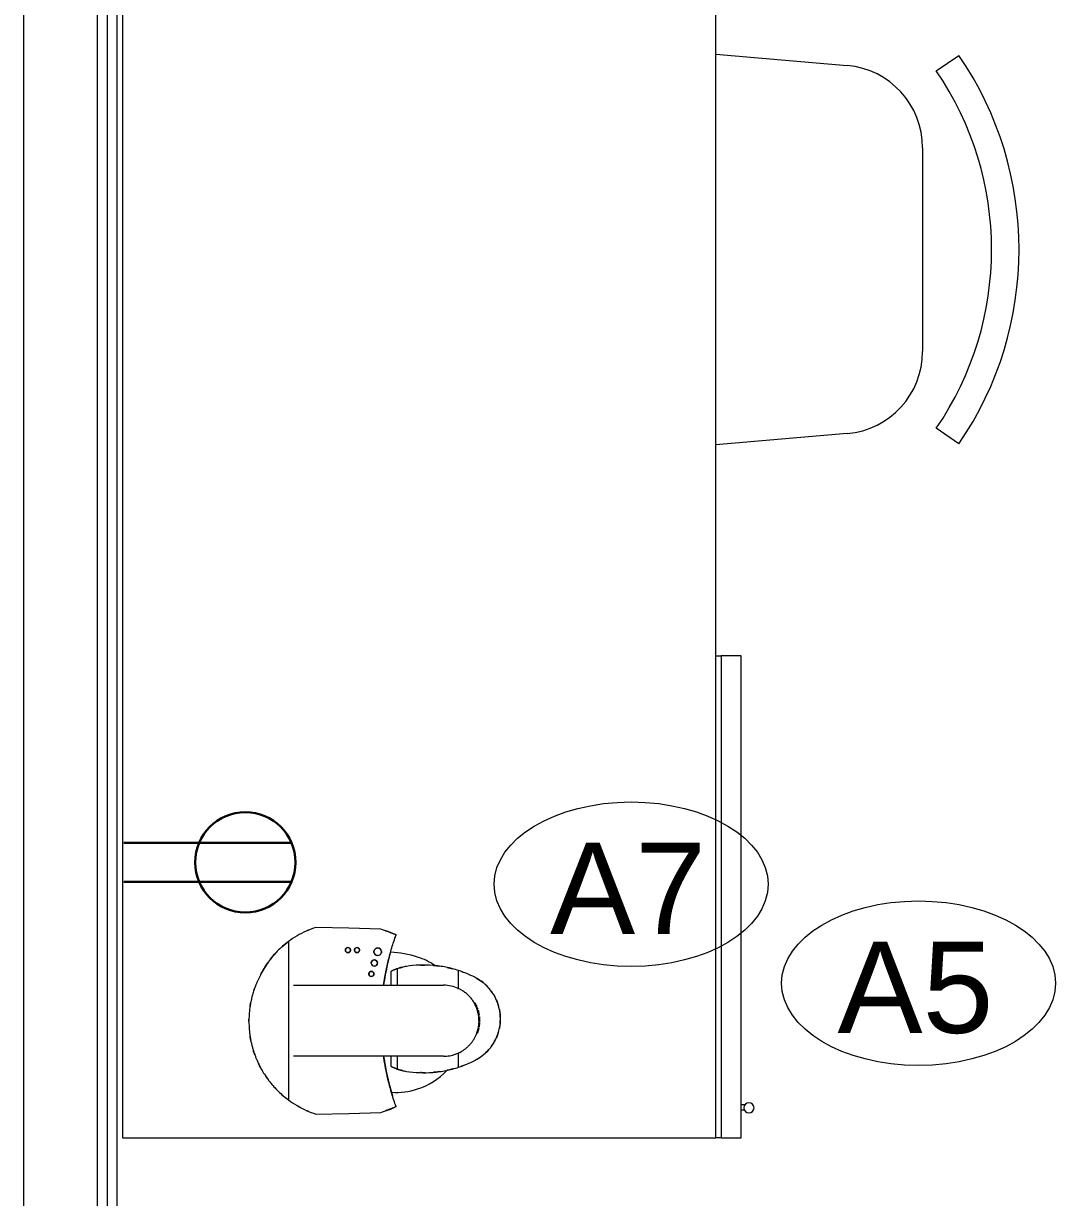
# Model space of a CAD drawing. Header units: inches. Extents: x -1176 to 1482, y -2527 to 978.
# Drawn here: x 894.3 to 945.2, y 177.4 to 235.2 of the extents above; entities that cross this region are included whole.
import ezdxf

# ---------------------------------------------------------------- set-up
doc = ezdxf.new("R2010")
doc.units = ezdxf.units.IN
doc.header["$MEASUREMENT"] = 0
for name, color, linetype, lineweight in [('A-ANNO-NOTE', 131, 'Continuous', 40), ('A-WALL', 113, 'Continuous', 18), ('I-FURN', 30, 'Continuous', 9), ('I-WALL', 2, 'Continuous', 18), ('Q-CASE', 31, 'Continuous', 9), ('Q-SPCQ', 91, 'Continuous', 9), ('Q-SPCQ-IDEN', 132, 'Continuous', 9)]:
    doc.layers.add(name, color=color, linetype=linetype, lineweight=lineweight)
doc.styles.add('Arial', font='arial.ttf', dxfattribs={"height": 4.5})

# ---------------------------------------------------------------- blocks, each defined once
blk = doc.blocks.new('Desk63 - Desk-7130701-3rd Floor Power _ Signal')
at = {"layer": 'Q-CASE'}
for p, q in [((-472.981, 477.743), (-561.751, 477.743)), ((-472.981, 448.501), (-472.981, 477.743)), ((-561.751, 448.501), (-472.981, 448.501))]:
    blk.add_line(p, q, dxfattribs=at)
blk = doc.blocks.new('A-UC Refrigerator - A-UC Refrigerator-4741106-3rd Floor Power _ Signal')
at = {"layer": 'Q-SPCQ'}
for p, q in [((-11.875, -16.75), (-11.875, -16.5)), ((11.875, -16.75), (-11.875, -16.75)), ((-11.875, -16.75), (-11.875, -17.75)), ((11.875, -16.75), (-11.875, -16.75)), ((11.875, -16.5), (11.875, -16.75)), ((11.875, -17.75), (11.875, -16.75)), ((-11.875, -17.75), (11.875, -17.75)), ((-10.5, -17.75), (-10.5, -17.907)), ((-10.5, -17.75), (-10.5, -17.907)), ((-10.25, -17.928), (-10.25, -17.75)), ((-10.25, -17.928), (-10.25, -17.75))]:
    blk.add_line(p, q, dxfattribs=at)
for start, end in [(90, 270), (270, 90)]:
    blk.add_arc((-10.395, -18.125), 0.25, start, end, dxfattribs=at)
blk = doc.blocks.new('F-Chairs - Side 01-V62-3rd Floor Power _ Signal')
at = {"layer": 'I-FURN'}
for p, q in [((-9.066, 9.03), (-9.629, 15.5)), ((9.629, 15.5), (9.066, 9.03)), ((5.019, 5.319), (-5.019, 5.319)), ((-9.567, 3.524), (-8.802, 4.642)), ((8.802, 4.642), (9.567, 3.524))]:
    blk.add_line(p, q, dxfattribs=at)
for centre, radius, start, end in [((-5.019, 9.381), 4.063, 184.96974, 270), ((5.019, 9.381), 4.063, 270, 355.03026), ((0, 17.506), 15.588, 235.61966, 304.38034), ((0, 17.506), 16.942, 235.61966, 304.38034)]:
    blk.add_arc(centre, radius, start, end, dxfattribs=at)
blk = doc.blocks.new('Keurig_Coffee_Maker_18764 - Keurig_Coffee_Maker_18764-V65-3rd Floor Power _ Signal')
at = {"layer": 'Q-SPCQ'}
for p, q in [((-0.05, 6.517), (0, 6.517)), ((-0.05, 6.517), (0, 6.517)), ((2.526, 5.785), (2.549, 5.785)), ((3.9, 4.573), (-3.9, 4.573)), ((-1.75, -3.077), (-1.75, 4.312)), ((1.75, 4.312), (1.75, -3.077)), ((-1.75, -0.472), (-2.238, -0.472)), ((2.422, -0.472), (1.75, -0.472)), ((-1.75, -0.792), (-2.379, -0.792)), ((2.563, -0.792), (1.75, -0.792)), ((-2.289, -3.819), (-1.561, -3.819)), ((1.561, -3.819), (2.473, -3.819)), ((0.745, -4.656), (0.888, -4.584)), ((0.902, -4.612), (0.759, -4.683)), ((0.888, -4.584), (0.902, -4.612)), ((0.894, -4.581), (0.908, -4.609)), ((-0.602, -4.718), (-0.611, -4.748)), ((-0.602, -4.718), (-0.611, -4.748)), ((-0.602, -4.718), (-0.611, -4.748)), ((-0.611, -4.748), (-0.527, -4.773)), ((-0.527, -4.773), (-0.611, -4.748)), ((-0.611, -4.748), (-0.527, -4.773)), ((-0.527, -4.773), (-0.611, -4.748)), ((-0.611, -4.748), (-0.527, -4.773)), ((-0.527, -4.773), (-0.611, -4.748)), ((-0.602, -4.718), (-0.519, -4.743)), ((-0.519, -4.743), (-0.602, -4.718)), ((-0.602, -4.718), (-0.519, -4.743)), ((-0.519, -4.743), (-0.602, -4.718)), ((-0.602, -4.718), (-0.519, -4.743)), ((-0.519, -4.743), (-0.602, -4.718)), ((-0.527, -4.773), (-0.519, -4.743)), ((-0.527, -4.773), (-0.519, -4.743)), ((-0.527, -4.773), (-0.519, -4.743)), ((-0.505, -4.747), (-0.514, -4.777)), ((-0.435, -4.8), (-0.514, -4.777)), ((-0.505, -4.747), (-0.426, -4.77)), ((-0.435, -4.8), (-0.426, -4.77)), ((-0.36, -4.821), (-0.435, -4.8)), ((-0.426, -4.77), (-0.352, -4.791)), ((-0.352, -4.791), (-0.36, -4.821)), ((-0.301, -4.799), (-0.305, -4.83)), ((-0.109, -4.854), (-0.305, -4.83)), ((-0.301, -4.799), (-0.105, -4.823)), ((-0.105, -4.823), (-0.109, -4.854)), ((-0.042, -4.825), (0.029, -4.821)), ((-0.042, -4.825), (-0.041, -4.856)), ((0.031, -4.852), (-0.041, -4.856)), ((0.029, -4.821), (0.125, -4.816)), ((0.125, -4.816), (0.029, -4.821)), ((0.031, -4.852), (0.029, -4.821)), ((0.031, -4.852), (0.126, -4.847)), ((0.126, -4.847), (0.031, -4.852)), ((0.125, -4.816), (0.196, -4.812)), ((0.125, -4.816), (0.126, -4.847)), ((0.198, -4.844), (0.126, -4.847)), ((0.196, -4.812), (0.198, -4.844)), ((0.274, -4.804), (0.298, -4.798)), ((0.281, -4.834), (0.274, -4.804)), ((0.435, -4.799), (0.281, -4.834)), ((0.339, -4.789), (0.428, -4.769)), ((0.428, -4.769), (0.495, -4.754)), ((0.502, -4.784), (0.435, -4.799)), ((0.438, -4.799), (0.439, -4.798)), ((0.439, -4.798), (0.438, -4.799)), ((0.441, -4.766), (0.448, -4.796)), ((0.465, -4.76), (0.517, -4.748)), ((0.495, -4.754), (0.465, -4.76)), ((0.465, -4.76), (0.472, -4.791)), ((0.524, -4.779), (0.472, -4.791)), ((0.472, -4.791), (0.502, -4.784)), ((0.502, -4.784), (0.495, -4.754)), ((0.495, -4.754), (0.495, -4.754)), ((0.495, -4.754), (0.502, -4.784)), ((0.495, -4.754), (0.502, -4.784)), ((0.505, -4.783), (0.498, -4.753)), ((0.502, -4.784), (0.502, -4.784)), ((0.517, -4.748), (0.524, -4.779)), ((0.57, -4.729), (0.636, -4.704)), ((0.57, -4.729), (0.581, -4.758)), ((0.647, -4.734), (0.581, -4.758)), ((0.647, -4.734), (0.636, -4.704)), ((0.696, -4.68), (0.745, -4.656)), ((0.739, -4.659), (0.696, -4.68)), ((0.696, -4.68), (0.71, -4.708)), ((0.759, -4.683), (0.71, -4.708)), ((0.71, -4.708), (0.753, -4.687))]:
    blk.add_line(p, q, dxfattribs=at)
at = {"layer": 'Q-SPCQ', "flags": 128}
for points in [[(-4.597, 3.214), (-4.564, 1.592), (-4.518, 0.022)], [(4.518, 0.022), (4.564, 1.592), (4.597, 3.214)]]:
    blk.add_lwpolyline(points, dxfattribs=at)
at = {"layer": 'Q-SPCQ'}
for centre, radius, start, end in [((-0.025, 1.684), 4.833, 119.92759, 120.34077), ((-0.025, 1.684), 4.833, 129.46568, 131.83614), ((-0.025, 1.684), 4.833, 138.95428, 140.60167), ((3.483, 1.636), 0.125, 90, 270), ((3.483, 1.636), 0.125, 270, 90), ((3.483, 1.188), 0.125, 90, 270), ((3.483, 1.188), 0.125, 270, 90), ((2.304, 0.48), 0.125, 90, 270), ((2.304, 0.48), 0.125, 270, 90), ((2.842, 0.335), 0.156, 90, 270), ((2.842, 0.335), 0.156, 270, 90), ((3.397, 0.168), 0.187, 90, 270), ((3.397, 0.168), 0.187, 270, 90), ((0, -12.505), 12.505, 102.80729, 107.21968), ((-0.112, -0.744), 3.417, 176.03684, 197.97491), ((0, -12.505), 12.505, 98.07498, 106.24045), ((0, -12.505), 12.505, 98.05127, 100.9739), ((0, -12.505), 12.505, 74.57206, 81.92107), ((-1.507, -0.291), 4.884, 342.02509, 357.92663), ((-0.112, -0.744), 3.417, 197.97491, 226.78495), ((-0.112, -0.744), 3.417, 326.18627, 342.02509)]:
    blk.add_arc(centre, radius, start, end, dxfattribs=at)
for points, knots in [([(-0.05, 6.517), (-0.169, 6.515), (-0.344, 6.507), (-0.572, 6.486), (-0.74, 6.465), (-0.904, 6.439), (-1.066, 6.405), (-1.224, 6.367), (-1.379, 6.325), (-1.531, 6.279), (-1.679, 6.227), (-1.824, 6.171), (-2.014, 6.091), (-2.245, 5.981), (-2.601, 5.782), (-3.023, 5.492), (-3.49, 5.074), (-3.769, 4.748), (-3.9, 4.573)], [0, 0, 0, 0, 0.071429, 0.107143, 0.142857, 0.178571, 0.214286, 0.25, 0.285714, 0.321429, 0.357143, 0.392857, 0.428571, 0.5, 0.571429, 0.714286, 0.857143, 1, 1, 1, 1]), ([(-0.953, 6.427), (-0.899, 6.438), (-0.838, 6.45), (-0.776, 6.458), (-0.767, 6.46)], [0.7967468, 0.7967468, 0.7967468, 0.7967468, 0.83333333, 0.8389164, 0.8389164, 0.8389164, 0.8389164]), ([(2.286, 5.929), (2.154, 6.001), (1.952, 6.099), (1.67, 6.212), (1.489, 6.275), (1.341, 6.321), (1.228, 6.353), (1.113, 6.382), (0.996, 6.409), (0.877, 6.433), (0.757, 6.454), (0.634, 6.473), (0.469, 6.493), (0.259, 6.51), (0.087, 6.516), (0, 6.517)], [0, 0, 0, 0, 0.2, 0.3, 0.4, 0.45, 0.5, 0.55, 0.6, 0.65, 0.7, 0.75, 0.8, 0.9, 1, 1, 1, 1]), ([(0.858, 6.436), (0.836, 6.44), (0.786, 6.449), (0.737, 6.456), (0.709, 6.46)], [0.6380075, 0.6380075, 0.6380075, 0.6380075, 0.66666667, 0.70124078, 0.70124078, 0.70124078, 0.70124078]), ([(0.71, 6.461), (0.737, 6.457), (0.786, 6.449), (0.836, 6.44), (0.858, 6.437)], [0.29875922, 0.29875922, 0.29875922, 0.29875922, 0.33333333, 0.3619925, 0.3619925, 0.3619925, 0.3619925]), ([(-2.098, 6.05), (-2.13, 6.035), (-2.204, 5.999), (-2.277, 5.96), (-2.319, 5.937)], [0.21472031, 0.21472031, 0.21472031, 0.21472031, 0.25, 0.2976691, 0.2976691, 0.2976691, 0.2976691]), ([(-1.677, 6.226), (-1.623, 6.246), (-1.55, 6.271), (-1.475, 6.295), (-1.455, 6.302)], [0.62860412, 0.62860412, 0.62860412, 0.62860412, 0.66666667, 0.6809642, 0.6809642, 0.6809642, 0.6809642]), ([(1.625, 6.227), (1.603, 6.235), (1.569, 6.247), (1.535, 6.259), (1.523, 6.263)], [0.30422338, 0.30422338, 0.30422338, 0.30422338, 0.33333333, 0.34939051, 0.34939051, 0.34939051, 0.34939051]), ([(1.523, 6.263), (1.535, 6.259), (1.569, 6.247), (1.603, 6.235), (1.624, 6.226)], [0.65060949, 0.65060949, 0.65060949, 0.65060949, 0.66666667, 0.69577662, 0.69577662, 0.69577662, 0.69577662]), ([(2.848, 5.593), (2.804, 5.624), (2.622, 5.746), (2.433, 5.855), (2.286, 5.929)], [0.8, 0.8, 0.8, 0.8, 0.85, 1, 1, 1, 1]), ([(-3.443, 5.101), (-3.432, 5.112), (-3.382, 5.161), (-3.332, 5.21), (-3.291, 5.247)], [0.1564995, 0.1564995, 0.1564995, 0.1564995, 0.16666667, 0.20361514, 0.20361514, 0.20361514, 0.20361514]), ([(-3.289, 5.249), (-3.329, 5.212), (-3.381, 5.164), (-3.43, 5.114), (-3.44, 5.103)], [0.69518211, 0.69518211, 0.69518211, 0.69518211, 0.75, 0.76572997, 0.76572997, 0.76572997, 0.76572997]), ([(-2.917, 5.556), (-2.892, 5.575), (-2.825, 5.624), (-2.758, 5.671), (-2.715, 5.698)], [0.31217337, 0.31217337, 0.31217337, 0.31217337, 0.33333333, 0.36744629, 0.36744629, 0.36744629, 0.36744629]), ([(-2.711, 5.702), (-2.752, 5.675), (-2.82, 5.627), (-2.887, 5.58), (-2.914, 5.561)], [0.45011637, 0.45011637, 0.45011637, 0.45011637, 0.5, 0.53251443, 0.53251443, 0.53251443, 0.53251443]), ([(3.037, 5.454), (3.148, 5.367), (3.267, 5.266), (3.38, 5.158), (3.391, 5.147)], [0.2716855, 0.2716855, 0.2716855, 0.2716855, 0.4, 0.414526, 0.414526, 0.414526, 0.414526]), ([(3.391, 5.148), (3.301, 5.234), (3.183, 5.336), (3.062, 5.435), (3.038, 5.455)], [0.585474, 0.585474, 0.585474, 0.585474, 0.7, 0.7283145, 0.7283145, 0.7283145, 0.7283145]), ([(3.855, 4.632), (3.838, 4.655), (3.746, 4.772), (3.647, 4.883), (3.564, 4.969)], [0.3739159, 0.3739159, 0.3739159, 0.3739159, 0.4, 0.5097654, 0.5097654, 0.5097654, 0.5097654]), ([(-4.285, 3.961), (-4.262, 4.005), (-4.235, 4.057), (-4.205, 4.107), (-4.2, 4.116)], [0.3713401, 0.3713401, 0.3713401, 0.3713401, 0.5, 0.5248828, 0.5248828, 0.5248828, 0.5248828]), ([(-4.2, 4.116), (-4.205, 4.108), (-4.234, 4.057), (-4.261, 4.004), (-4.282, 3.96)], [0.4751172, 0.4751172, 0.4751172, 0.4751172, 0.5, 0.6286599, 0.6286599, 0.6286599, 0.6286599]), ([(3.401, 1.73), (3.402, 1.732), (3.411, 1.739), (3.436, 1.754), (3.463, 1.76), (3.483, 1.761)], [0.7777778, 0.7777778, 0.7777778, 0.7777778, 0.7916667, 0.8611111, 1, 1, 1, 1]), ([(3.483, 1.063), (3.475, 1.063), (3.46, 1.064), (3.439, 1.07), (3.418, 1.08), (3.4, 1.093), (3.385, 1.108), (3.369, 1.132), (3.356, 1.17), (3.357, 1.211), (3.37, 1.245), (3.385, 1.267), (3.404, 1.287), (3.436, 1.307), (3.463, 1.313), (3.483, 1.313)], [0, 0, 0, 0, 0.055556, 0.111111, 0.166667, 0.222222, 0.277778, 0.333333, 0.444444, 0.583333, 0.652778, 0.722222, 0.791667, 0.861111, 1, 1, 1, 1]), ([(3.483, 1.511), (3.475, 1.511), (3.46, 1.512), (3.439, 1.518), (3.419, 1.528), (3.401, 1.54), (3.385, 1.556), (3.369, 1.58), (3.357, 1.614), (3.357, 1.643), (3.359, 1.657)], [0, 0, 0, 0, 0.0555556, 0.1111111, 0.1666667, 0.2222222, 0.2777778, 0.3333333, 0.4444444, 0.5555556, 0.5555556, 0.5555556, 0.5555556]), ([(3.606, 1.657), (3.609, 1.639), (3.608, 1.612), (3.595, 1.578), (3.58, 1.556), (3.561, 1.537), (3.529, 1.517), (3.502, 1.511), (3.483, 1.511)], [0.4444444, 0.4444444, 0.4444444, 0.4444444, 0.5833333, 0.6527778, 0.7222222, 0.7916667, 0.8611111, 1, 1, 1, 1]), ([(3.606, 1.209), (3.609, 1.191), (3.608, 1.165), (3.595, 1.131), (3.583, 1.112), (3.57, 1.099), (3.557, 1.087), (3.529, 1.069), (3.502, 1.063), (3.483, 1.063)], [0.4444444, 0.4444444, 0.4444444, 0.4444444, 0.5833333, 0.6527778, 0.7222222, 0.7569444, 0.7916667, 0.8611111, 1, 1, 1, 1]), ([(2.304, 0.355), (2.296, 0.355), (2.284, 0.356), (2.27, 0.359), (2.256, 0.364), (2.242, 0.37), (2.23, 0.378), (2.219, 0.387), (2.206, 0.401), (2.19, 0.424), (2.177, 0.462), (2.179, 0.502), (2.191, 0.536), (2.203, 0.555), (2.215, 0.568), (2.229, 0.58), (2.257, 0.598), (2.284, 0.604), (2.304, 0.605)], [0, 0, 0, 0, 0.055556, 0.083333, 0.111111, 0.166667, 0.194444, 0.222222, 0.277778, 0.333333, 0.444444, 0.583333, 0.652778, 0.722222, 0.756944, 0.791667, 0.861111, 1, 1, 1, 1]), ([(2.304, 0.605), (2.312, 0.604), (2.327, 0.603), (2.348, 0.597), (2.365, 0.589), (2.377, 0.581), (2.389, 0.572), (2.401, 0.558), (2.418, 0.535), (2.43, 0.497), (2.429, 0.456), (2.416, 0.423), (2.404, 0.404), (2.392, 0.391), (2.378, 0.379), (2.35, 0.361), (2.323, 0.355), (2.304, 0.355)], [0, 0, 0, 0, 0.055556, 0.111111, 0.166667, 0.194444, 0.222222, 0.277778, 0.333333, 0.444444, 0.583333, 0.652778, 0.722222, 0.756944, 0.791667, 0.861111, 1, 1, 1, 1]), ([(2.705, 0.259), (2.697, 0.275), (2.683, 0.313), (2.685, 0.364), (2.698, 0.397), (2.704, 0.409), (2.705, 0.411)], [0.3333333, 0.3333333, 0.3333333, 0.3333333, 0.4444444, 0.5833333, 0.6527778, 0.6666667, 0.6666667, 0.6666667, 0.6666667]), ([(2.717, 0.43), (2.718, 0.431), (2.723, 0.437), (2.73, 0.445), (2.737, 0.451), (2.739, 0.453)], [0.7126866, 0.7126866, 0.7126866, 0.7126866, 0.72222222, 0.75694444, 0.77777778, 0.77777778, 0.77777778, 0.77777778]), ([(2.787, 0.189), (2.778, 0.192), (2.765, 0.199), (2.75, 0.209), (2.735, 0.22), (2.725, 0.231), (2.718, 0.24), (2.717, 0.241)], [0.1111111, 0.1111111, 0.1111111, 0.1111111, 0.1666667, 0.1944444, 0.2222222, 0.2777778, 0.2876575, 0.2876575, 0.2876575, 0.2876575]), ([(2.842, 0.492), (2.852, 0.491), (2.866, 0.49), (2.884, 0.486), (2.902, 0.48), (2.918, 0.472), (2.934, 0.462), (2.948, 0.45), (2.964, 0.434), (2.984, 0.404), (3, 0.357), (2.998, 0.306), (2.986, 0.273), (2.979, 0.261), (2.978, 0.259)], [0, 0, 0, 0, 0.0555556, 0.0833333, 0.1111111, 0.1666667, 0.1944444, 0.2222222, 0.2777778, 0.3333333, 0.4444444, 0.5833333, 0.6527778, 0.6666667, 0.6666667, 0.6666667, 0.6666667]), ([(2.945, 0.218), (2.943, 0.216), (2.937, 0.211), (2.925, 0.203), (2.905, 0.191), (2.878, 0.182), (2.854, 0.179), (2.842, 0.179)], [0.7777778, 0.7777778, 0.7777778, 0.7777778, 0.7916667, 0.8263889, 0.8611111, 0.9305556, 1, 1, 1, 1]), ([(3.21, 0.175), (3.211, 0.188), (3.214, 0.215), (3.228, 0.253), (3.247, 0.281), (3.263, 0.299), (3.271, 0.307), (3.274, 0.309)], [0.5117541, 0.5117541, 0.5117541, 0.5117541, 0.5833333, 0.6527778, 0.7222222, 0.7569444, 0.7777778, 0.7777778, 0.7777778, 0.7777778]), ([(3.397, 0.356), (3.409, 0.356), (3.427, 0.354), (3.448, 0.349), (3.459, 0.346), (3.464, 0.344)], [0, 0, 0, 0, 0.0555556, 0.0833333, 0.1111111, 0.1111111, 0.1111111, 0.1111111]), ([(3.582, 0.199), (3.587, 0.173), (3.585, 0.134), (3.566, 0.083), (3.548, 0.056), (3.53, 0.035), (3.515, 0.022), (3.504, 0.014), (3.498, 0.01)], [0.4444444, 0.4444444, 0.4444444, 0.4444444, 0.5833333, 0.6527778, 0.7222222, 0.7569444, 0.7916667, 0.8262277, 0.8262277, 0.8262277, 0.8262277]), ([(3.521, 0.309), (3.529, 0.302), (3.544, 0.286), (3.563, 0.259), (3.572, 0.238), (3.575, 0.228)], [0.2222222, 0.2222222, 0.2222222, 0.2222222, 0.2777778, 0.3333333, 0.3930826, 0.3930826, 0.3930826, 0.3930826]), ([(-2.935, -0.349), (-2.615, -0.272), (-2.222, -0.193), (-1.824, -0.133), (-1.751, -0.123)], [0, 0, 0, 0, 0.1666667, 0.2038689, 0.2038689, 0.2038689, 0.2038689]), ([(-1.895, -0.144), (-1.951, -0.153), (-2.3, -0.209), (-2.646, -0.28), (-2.935, -0.349)], [0.8210261, 0.8210261, 0.8210261, 0.8210261, 0.85, 1, 1, 1, 1]), ([(-2.238, -0.472), (-2.238, -0.472), (-2.238, -0.473), (-2.243, -0.481), (-2.249, -0.494), (-2.256, -0.508), (-2.266, -0.527), (-2.278, -0.55), (-2.286, -0.568), (-2.291, -0.579), (-2.298, -0.595), (-2.31, -0.621), (-2.328, -0.66), (-2.35, -0.716), (-2.367, -0.761), (-2.379, -0.792)], [0.5262054, 0.5262054, 0.5262054, 0.5262054, 0.5555556, 0.6111111, 0.6388889, 0.6666667, 0.7083333, 0.75, 0.7708333, 0.78125, 0.7916667, 0.8333333, 0.875, 0.9166667, 1, 1, 1, 1]), ([(1.751, -0.123), (1.824, -0.133), (2.222, -0.193), (2.615, -0.272), (2.935, -0.349)], [0.7961218, 0.7961218, 0.7961218, 0.7961218, 0.8333333, 1, 1, 1, 1]), ([(2.563, -0.792), (2.555, -0.771), (2.54, -0.731), (2.521, -0.683), (2.506, -0.647), (2.495, -0.622), (2.484, -0.598), (2.474, -0.576), (2.464, -0.555), (2.455, -0.536), (2.447, -0.52), (2.44, -0.506), (2.434, -0.494), (2.427, -0.481), (2.423, -0.473), (2.422, -0.472), (2.422, -0.472)], [0, 0, 0, 0, 0.0555556, 0.1111111, 0.1388889, 0.1666667, 0.1944444, 0.2222222, 0.25, 0.2777778, 0.3055556, 0.3333333, 0.3611111, 0.3888889, 0.4444444, 0.4737946, 0.4737946, 0.4737946, 0.4737946]), ([(3.397, -0.019), (3.386, -0.019), (3.368, -0.017), (3.347, -0.012), (3.336, -0.009), (3.331, -0.007)], [0, 0, 0, 0, 0.0555556, 0.0833333, 0.1111111, 0.1111111, 0.1111111, 0.1111111]), ([(3.442, -0.014), (3.441, -0.014), (3.427, -0.017), (3.412, -0.019), (3.397, -0.019)], [0.92827136, 0.92827136, 0.92827136, 0.92827136, 0.93055556, 1, 1, 1, 1]), ([(-2.399, -0.852), (-2.392, -0.83), (-2.377, -0.788), (-2.359, -0.737), (-2.343, -0.699), (-2.336, -0.681), (-2.332, -0.672)], [0, 0, 0, 0, 0.0555556, 0.1111111, 0.1388889, 0.1661222, 0.1661222, 0.1661222, 0.1661222]), ([(2.516, -0.672), (2.52, -0.681), (2.528, -0.699), (2.543, -0.737), (2.562, -0.788), (2.576, -0.83), (2.584, -0.852)], [0.8338778, 0.8338778, 0.8338778, 0.8338778, 0.8611111, 0.8888889, 0.9444444, 1, 1, 1, 1]), ([(2.723, -2.588), (2.722, -2.601), (2.714, -2.69), (2.705, -2.779), (2.697, -2.856)], [0.38887206, 0.38887206, 0.38887206, 0.38887206, 0.4, 0.46606846, 0.46606846, 0.46606846, 0.46606846]), ([(-2.375, -3.525), (-2.394, -3.454), (-2.415, -3.365), (-2.436, -3.275), (-2.44, -3.256)], [0.3370694, 0.3370694, 0.3370694, 0.3370694, 0.4, 0.41654848, 0.41654848, 0.41654848, 0.41654848]), ([(-1.75, -3.077), (-1.749, -3.181), (-1.731, -3.384), (-1.656, -3.668), (-1.552, -3.896), (-1.446, -4.067), (-1.356, -4.186), (-1.256, -4.297), (-1.145, -4.403), (-1.024, -4.499), (-0.897, -4.582), (-0.762, -4.654), (-0.617, -4.716), (-0.466, -4.766), (-0.303, -4.804), (-0.121, -4.825), (0.081, -4.827), (0.278, -4.809), (0.466, -4.767), (0.654, -4.703), (0.832, -4.62), (0.993, -4.522), (1.145, -4.404), (1.283, -4.271), (1.402, -4.13), (1.507, -3.972), (1.624, -3.748), (1.721, -3.458), (1.749, -3.207), (1.75, -3.077)], [0, 0, 0, 0, 0.055556, 0.111111, 0.166667, 0.194444, 0.222222, 0.25, 0.277778, 0.305556, 0.333333, 0.361111, 0.388889, 0.416667, 0.444444, 0.479167, 0.513889, 0.548611, 0.583333, 0.618056, 0.652778, 0.6875, 0.722222, 0.756944, 0.791667, 0.826389, 0.861111, 0.930556, 1, 1, 1, 1]), ([(-2.208, -4.049), (-2.217, -4.026), (-2.232, -3.985), (-2.247, -3.943), (-2.253, -3.925)], [0.17849533, 0.17849533, 0.17849533, 0.17849533, 0.2, 0.21629659, 0.21629659, 0.21629659, 0.21629659]), ([(-1.372, -5.351), (-1.395, -5.331), (-1.511, -5.232), (-1.702, -5.032), (-1.84, -4.831), (-1.901, -4.724)], [0.2514335, 0.2514335, 0.2514335, 0.2514335, 0.3333333, 0.6666667, 1, 1, 1, 1]), ([(2.086, -4.724), (2.024, -4.831), (1.886, -5.032), (1.695, -5.232), (1.579, -5.332), (1.556, -5.351)], [0, 0, 0, 0, 0.3333333, 0.6666667, 0.7490333, 0.7490333, 0.7490333, 0.7490333]), ([(-0.537, -5.789), (-0.613, -5.768), (-0.715, -5.736), (-0.812, -5.69), (-0.837, -5.677)], [0.743068, 0.743068, 0.743068, 0.743068, 0.8333333, 0.8659614, 0.8659614, 0.8659614, 0.8659614]), ([(1.023, -5.68), (0.997, -5.692), (0.898, -5.733), (0.796, -5.769), (0.72, -5.79)], [0.1342297, 0.1342297, 0.1342297, 0.1342297, 0.1666667, 0.2573673, 0.2573673, 0.2573673, 0.2573673]), ([(0.568, -5.827), (0.554, -5.83), (0.255, -5.891), (-0.067, -5.881), (-0.371, -5.831), (-0.385, -5.828)], [0.3169727, 0.3169727, 0.3169727, 0.3169727, 0.3333333, 0.6666667, 0.6832336, 0.6832336, 0.6832336, 0.6832336])]:
    blk.add_open_spline(points, degree=3, knots=knots, dxfattribs=at)
for points in [[(-0.784, 6.457), (-0.836, 6.449), (-0.888, 6.439), (-0.94, 6.427)], [(0.077, 6.516), (0.052, 6.517), (0.026, 6.517), (0, 6.517)], [(0, 6.517), (0.026, 6.517), (0.052, 6.517), (0.077, 6.516)], [(-2.328, 5.933), (-2.255, 5.973), (-2.18, 6.01), (-2.104, 6.045)], [(-1.5, 6.287), (-1.554, 6.27), (-1.607, 6.251), (-1.66, 6.232)], [(-1.445, 6.304), (-1.463, 6.298), (-1.482, 6.293), (-1.5, 6.287)], [(2.286, 5.929), (2.482, 5.83), (2.669, 5.718), (2.848, 5.593)], [(3.9, 4.573), (3.752, 4.77), (3.434, 5.133), (2.891, 5.584), (2.494, 5.823), (2.286, 5.929)], [(3.566, 4.971), (3.668, 4.863), (3.763, 4.749), (3.853, 4.631)], [(-3.9, 4.573), (-4.003, 4.434), (-4.192, 4.149), (-4.426, 3.692), (-4.545, 3.375), (-4.597, 3.214)], [(4.597, 3.214), (4.545, 3.375), (4.426, 3.692), (4.192, 4.149), (4.003, 4.434), (3.9, 4.573)], [(-4.443, 3.627), (-4.451, 3.61), (-4.458, 3.592), (-4.466, 3.574)], [(-4.466, 3.574), (-4.458, 3.592), (-4.451, 3.61), (-4.443, 3.627)], [(4.466, 3.574), (4.459, 3.59), (4.452, 3.607), (4.445, 3.623)], [(4.445, 3.623), (4.452, 3.607), (4.459, 3.59), (4.466, 3.574)], [(3.483, 1.761), (3.49, 1.761), (3.505, 1.759), (3.526, 1.753), (3.546, 1.744), (3.564, 1.731), (3.58, 1.715), (3.588, 1.703), (3.591, 1.697)], [(3.483, 1.313), (3.49, 1.313), (3.505, 1.311), (3.527, 1.306), (3.547, 1.296), (3.565, 1.283), (3.58, 1.267), (3.588, 1.255), (3.592, 1.249)], [(-4.518, 0.022), (-4.478, -0.108), (-4.389, -0.365), (-4.286, -0.614), (-4.23, -0.737)], [(3.234, 0.077), (3.223, 0.096), (3.216, 0.116), (3.213, 0.137)], [(3.331, 0.344), (3.352, 0.351), (3.374, 0.355), (3.397, 0.356)], [(4.23, -0.737), (4.286, -0.614), (4.389, -0.365), (4.478, -0.108), (4.518, 0.022)], [(-4.437, -0.223), (-4.406, -0.31), (-4.341, -0.483), (-4.268, -0.653), (-4.23, -0.737)], [(-4.23, -0.737), (-4.268, -0.653), (-4.341, -0.483), (-4.406, -0.31), (-4.437, -0.223)], [(-4.23, -0.737), (-4.018, -0.661), (-3.591, -0.52), (-3.155, -0.402), (-2.935, -0.349)], [(-2.069, -0.172), (-1.984, -0.158), (-1.899, -0.146), (-1.813, -0.134)], [(2.935, -0.349), (2.579, -0.263), (2.221, -0.193), (1.86, -0.139)], [(1.9, -0.145), (2.247, -0.199), (2.592, -0.267), (2.935, -0.349)], [(2.935, -0.349), (3.155, -0.402), (3.591, -0.52), (4.018, -0.661), (4.23, -0.737)], [(4.23, -0.737), (4.268, -0.653), (4.341, -0.483), (4.406, -0.31), (4.437, -0.223)], [(4.437, -0.223), (4.406, -0.31), (4.341, -0.483), (4.268, -0.653), (4.23, -0.737)], [(-2.379, -0.792), (-2.405, -0.865), (-2.45, -1.013), (-2.482, -1.166), (-2.494, -1.244)], [(-2.455, -1.046), (-2.439, -0.98), (-2.42, -0.916), (-2.399, -0.852)], [(2.678, -1.244), (2.666, -1.166), (2.635, -1.013), (2.589, -0.865), (2.563, -0.792)], [(2.584, -0.852), (2.605, -0.916), (2.623, -0.98), (2.639, -1.046)], [(-2.494, -1.244), (-2.527, -1.457), (-2.569, -1.89), (-2.555, -2.549), (-2.464, -3.199), (-2.355, -3.615), (-2.289, -3.819)], [(2.473, -3.819), (2.54, -3.615), (2.648, -3.199), (2.74, -2.549), (2.753, -1.89), (2.712, -1.457), (2.678, -1.244)], [(-2.56, -2.146), (-2.561, -2.075), (-2.558, -2.005), (-2.553, -1.934)], [(2.742, -1.934), (2.744, -2.004), (2.745, -2.075), (2.743, -2.145)], [(-2.509, -2.854), (-2.521, -2.766), (-2.533, -2.677), (-2.542, -2.588)], [(2.623, -3.256), (2.604, -3.346), (2.585, -3.436), (2.561, -3.525)], [(-2.289, -3.819), (-2.244, -3.957), (-2.144, -4.228), (-2.024, -4.489), (-1.96, -4.616)], [(2.144, -4.616), (2.209, -4.489), (2.328, -4.228), (2.428, -3.957), (2.473, -3.819)], [(2.437, -3.925), (2.423, -3.966), (2.408, -4.007), (2.391, -4.047)], [(-1.96, -4.616), (-1.883, -4.768), (-1.701, -5.046), (-1.34, -5.4), (-0.909, -5.668), (-0.424, -5.838), (0.092, -5.896), (0.607, -5.838), (1.093, -5.669), (1.524, -5.401), (1.885, -5.047), (2.067, -4.768), (2.144, -4.616)], [(-1.901, -4.724), (-1.911, -4.707), (-1.931, -4.671), (-1.95, -4.635), (-1.96, -4.616)], [(2.144, -4.616), (2.135, -4.635), (2.116, -4.671), (2.096, -4.707), (2.086, -4.724)], [(-1.148, -5.514), (-1.189, -5.487), (-1.23, -5.46), (-1.269, -5.431)], [(-1.002, -5.6), (-1.052, -5.573), (-1.1, -5.544), (-1.148, -5.514)], [(1.332, -5.514), (1.284, -5.545), (1.236, -5.573), (1.186, -5.6)], [(1.453, -5.431), (1.414, -5.46), (1.374, -5.487), (1.332, -5.514)]]:
    blk.add_open_spline(points, degree=3, dxfattribs=at)
blk = doc.blocks.new('Appliance_Specialty Equipment Tag - Standard-3515593-3rd Floor Power _ Signal')
at = {"layer": 'Q-SPCQ-IDEN'}
blk.add_ellipse((-0.0499, 0.0037), major_axis=(-0.1406, 0), ratio=0.600473, dxfattribs=at)

msp = doc.modelspace()

# ---------------------------------------------------------------- linework, layer by layer
at = {"layer": 'A-ANNO-NOTE', "lineweight": 30}
for p, q in [((899.256, 194.866), (907.519, 194.866)), ((899.256, 192.95), (907.519, 192.95))]:
    msp.add_line(p, q, dxfattribs=at)
msp.add_circle((905.237, 193.908), 2.475, dxfattribs=at)
at = {"layer": 'A-WALL'}
for p, q in [((894.304, 270.103), (894.304, 113.893)), ((897.929, 270.103), (897.929, 113.893)), ((898.429, 269.603), (898.429, 113.893))]:
    msp.add_line(p, q, dxfattribs=at)
at = {"layer": 'I-WALL'}
msp.add_line((898.929, 113.893), (898.929, 269.103), dxfattribs=at)

# ---------------------------------------------------------------- block references
at = {"layer": 'I-FURN', "rotation": 89.99999999999957}
msp.add_blockref('F-Chairs - Side 01-V62-3rd Floor Power _ Signal', (943.929, 224.103), dxfattribs=at)
at = {"layer": 'Q-CASE', "rotation": 270.0000000000001}
msp.add_blockref('Desk63 - Desk-7130701-3rd Floor Power _ Signal', (450.686, -292.648), dxfattribs=at)
at = {"layer": 'Q-SPCQ', "rotation": 89.9999999999999}
for name, p in [('A-UC Refrigerator - A-UC Refrigerator-4741106-3rd Floor Power _ Signal', (911.929, 192.208)), ('Keurig_Coffee_Maker_18764 - Keurig_Coffee_Maker_18764-V65-3rd Floor Power _ Signal', (911.929, 186.103))]:
    msp.add_blockref(name, p, dxfattribs=at)
at = {"layer": 'Q-SPCQ-IDEN', "xscale": 47.99999999999997, "yscale": 47.99999999999997, "zscale": 47.99999999999997}
for p in [(926.645, 192.653), (940.808, 187.775)]:
    msp.add_blockref('Appliance_Specialty Equipment Tag - Standard-3515593-3rd Floor Power _ Signal', p, dxfattribs=at)

# ---------------------------------------------------------------- texts
at = {"layer": 'Q-SPCQ-IDEN', "char_height": 4.5, "width": 9.393, "attachment_point": 1, "style": 'Arial'}
for s, insert in [('A7', (920.255, 194.881)), ('A5', (934.418, 190.003))]:
    msp.add_mtext(s, dxfattribs=dict(at, insert=insert))

doc.saveas('drawing.dxf')
